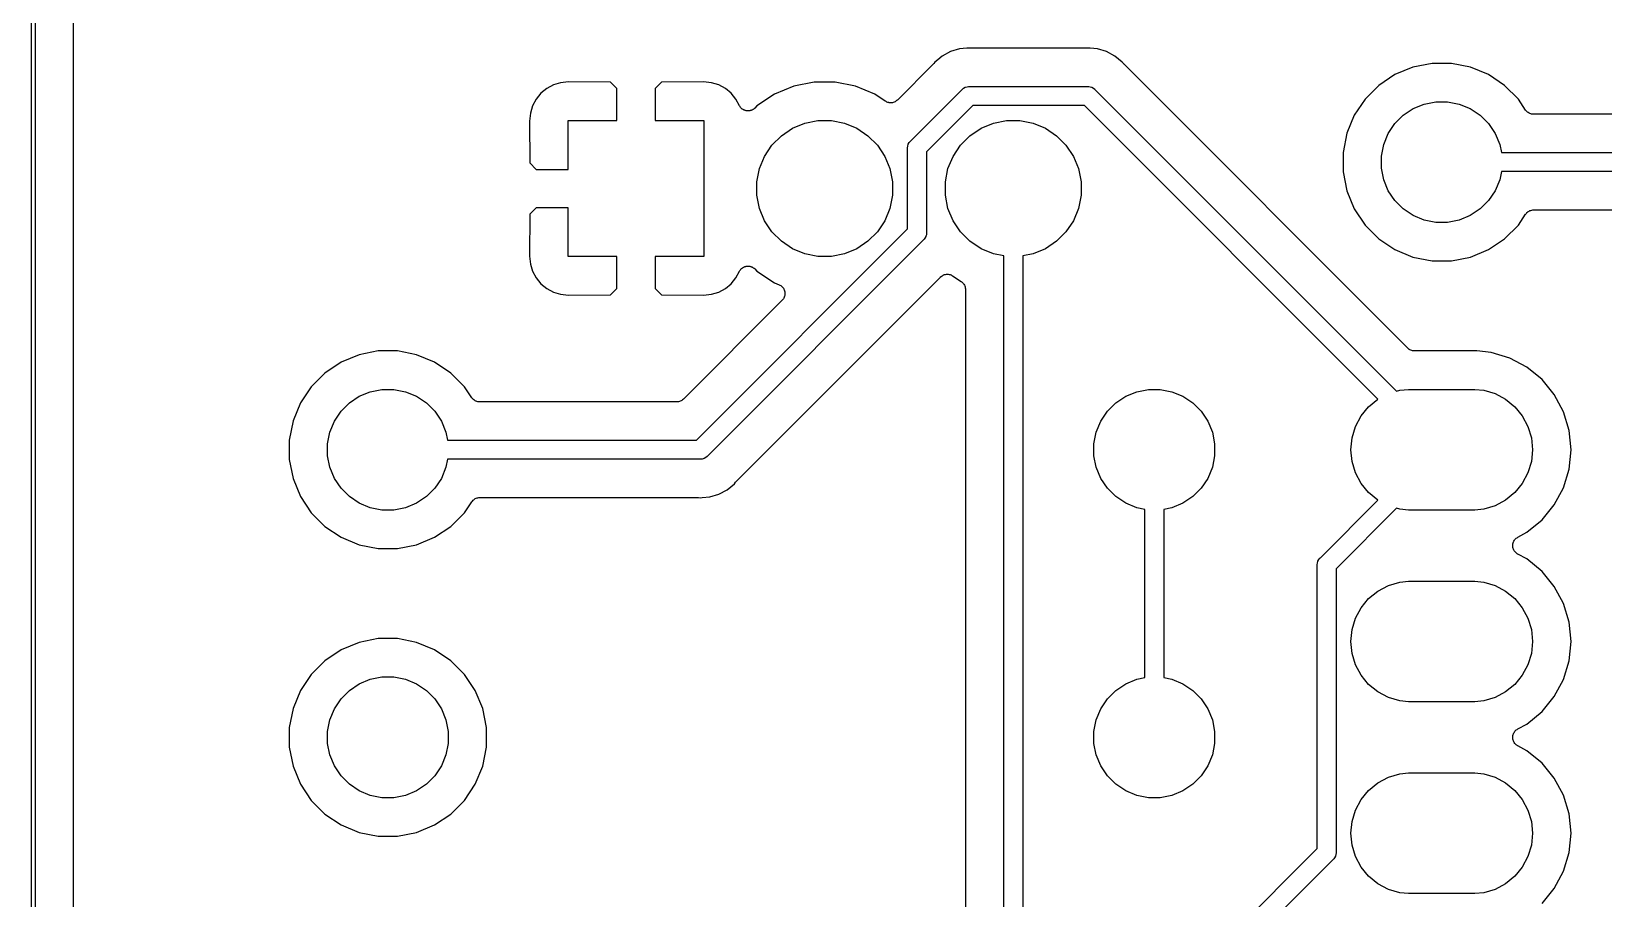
# Model space of a CAD drawing. Extents: x 19 to 115, y -142 to -17.
# Drawn here: x 19.41 to 40.25, y -126.59 to -115.11 of the extents above; entities that cross this region are included whole.
import ezdxf

# ---------------------------------------------------------------- set-up
doc = ezdxf.new("R2010")
doc.units = 0
doc.layers.add('BLACK', color=7, linetype='CONTINUOUS')

msp = doc.modelspace()

# ---------------------------------------------------------------- linework, layer by layer
at = {"layer": 'BLACK', "linetype": 'CONTINUOUS'}
for p, q in [((19.405, -142.239), (19.405, -16.6812)), ((19.455, -16.705), (19.455, -142.215)), ((19.963, -134.458), (19.963, -17.34)), ((31.4786, -115.436), (31.4194, -115.485)), ((31.5886, -115.377), (31.4786, -115.436)), ((31.7079, -115.341), (31.5886, -115.377)), ((31.807, -115.331), (31.7079, -115.341)), ((31.8071, -115.331), (31.807, -115.331)), ((31.832, -115.329), (31.8071, -115.331)), ((31.8569, -115.331), (31.832, -115.329)), ((31.8622, -115.331), (31.8569, -115.331)), ((31.8675, -115.332), (31.8622, -115.331)), ((31.8693, -115.332), (31.8675, -115.332)), ((33.3777, -115.332), (31.8693, -115.332)), ((33.383, -115.331), (33.3777, -115.332)), ((33.3884, -115.332), (33.383, -115.331)), ((33.3901, -115.331), (33.3884, -115.332)), ((33.415, -115.329), (33.3901, -115.331)), ((33.4399, -115.331), (33.415, -115.329)), ((33.5391, -115.341), (33.4399, -115.331)), ((33.4399, -115.331), (33.4399, -115.331)), ((33.6584, -115.377), (33.5391, -115.341)), ((33.7684, -115.436), (33.6584, -115.377)), ((33.8648, -115.515), (33.7684, -115.436)), ((31.358, -115.544), (30.884, -116.018)), ((31.3614, -115.54), (31.358, -115.544)), ((31.3652, -115.536), (31.3614, -115.54)), ((31.3664, -115.535), (31.3652, -115.536)), ((31.3822, -115.515), (31.3664, -115.535)), ((31.4194, -115.485), (31.3822, -115.515)), ((31.4194, -115.485), (31.4194, -115.485)), ((33.8806, -115.535), (33.8648, -115.515)), ((33.8844, -115.538), (33.8806, -115.535)), ((33.8878, -115.543), (33.8844, -115.538)), ((33.889, -115.544), (33.8878, -115.543)), ((37.65, -119.305), (33.889, -115.544)), ((37.7185, -115.582), (37.4804, -115.681)), ((37.9712, -115.532), (37.7185, -115.582)), ((38.2288, -115.532), (37.9712, -115.532)), ((38.4815, -115.582), (38.2288, -115.532)), ((38.7196, -115.681), (38.4815, -115.582)), ((26.2364, -115.866), (26.1591, -115.929)), ((26.3247, -115.818), (26.2364, -115.866)), ((26.4204, -115.789), (26.3247, -115.818)), ((26.5259, -115.779), (26.4204, -115.789)), ((27.0814, -115.782), (26.5259, -115.779)), ((27.166, -115.866), (27.0814, -115.782)), ((27.166, -116.29), (27.166, -115.866)), ((27.7586, -115.782), (27.674, -115.866)), ((27.674, -115.866), (27.674, -116.29)), ((28.3141, -115.779), (27.7586, -115.782)), ((28.4196, -115.789), (28.3141, -115.779)), ((28.5153, -115.818), (28.4196, -115.789)), ((28.6036, -115.866), (28.5153, -115.818)), ((28.6809, -115.929), (28.6036, -115.866)), ((29.5093, -115.836), (29.2531, -115.942)), ((29.7813, -115.782), (29.5093, -115.836)), ((30.0587, -115.782), (29.7813, -115.782)), ((30.3307, -115.836), (30.0587, -115.782)), ((30.5869, -115.942), (30.3307, -115.836)), ((31.7432, -115.876), (31.7482, -115.872)), ((31.7482, -115.872), (31.7622, -115.861)), ((31.7622, -115.861), (31.7839, -115.849)), ((31.7839, -115.849), (31.7883, -115.848)), ((31.7883, -115.848), (31.8075, -115.842)), ((31.8075, -115.842), (31.8259, -115.84)), ((31.8259, -115.84), (31.832, -115.839)), ((31.8259, -115.84), (31.8259, -115.84)), ((31.832, -115.839), (31.8381, -115.84)), ((31.8381, -115.84), (33.4089, -115.84)), ((33.4089, -115.84), (33.415, -115.839)), ((33.415, -115.839), (33.4211, -115.84)), ((33.4211, -115.84), (33.4211, -115.84)), ((33.4211, -115.84), (33.4395, -115.842)), ((33.4395, -115.842), (33.4631, -115.849)), ((33.4631, -115.849), (33.4848, -115.861)), ((33.4848, -115.861), (33.5038, -115.876)), ((37.2662, -115.824), (37.084, -116.006)), ((37.4804, -115.681), (37.2662, -115.824)), ((38.9338, -115.824), (38.7196, -115.681)), ((39.116, -116.006), (38.9338, -115.824)), ((26.0956, -116.006), (26.0484, -116.095)), ((26.1591, -115.929), (26.0956, -116.006)), ((28.7444, -116.006), (28.6809, -115.929)), ((28.7919, -116.095), (28.7444, -116.006)), ((29.2531, -115.942), (29.0225, -116.096)), ((30.7236, -116.034), (30.5869, -115.942)), ((30.7341, -116.039), (30.7236, -116.034)), ((30.7446, -116.045), (30.7341, -116.039)), ((30.7451, -116.045), (30.7446, -116.045)), ((30.7455, -116.045), (30.7451, -116.045)), ((30.7569, -116.049), (30.7455, -116.045)), ((30.7682, -116.052), (30.7569, -116.049)), ((30.7687, -116.052), (30.7682, -116.052)), ((30.7692, -116.053), (30.7687, -116.052)), ((30.7811, -116.054), (30.7692, -116.053)), ((30.7929, -116.055), (30.7811, -116.054)), ((30.7934, -116.055), (30.7929, -116.055)), ((30.7939, -116.055), (30.7934, -116.055)), ((30.8057, -116.054), (30.7939, -116.055)), ((30.8176, -116.053), (30.8057, -116.054)), ((30.818, -116.053), (30.8176, -116.053)), ((30.8185, -116.053), (30.818, -116.053)), ((30.8299, -116.049), (30.8185, -116.053)), ((30.8414, -116.046), (30.8299, -116.049)), ((30.8418, -116.046), (30.8414, -116.046)), ((30.8423, -116.046), (30.8418, -116.046)), ((30.8528, -116.04), (30.8423, -116.046)), ((30.8634, -116.035), (30.8528, -116.04)), ((30.8638, -116.034), (30.8634, -116.035)), ((30.8642, -116.034), (30.8638, -116.034)), ((30.8734, -116.026), (30.8642, -116.034)), ((30.8827, -116.019), (30.8734, -116.026)), ((30.8834, -116.018), (30.8827, -116.019)), ((30.8835, -116.018), (30.8834, -116.018)), ((30.884, -116.018), (30.8835, -116.018)), ((30.8835, -116.018), (30.8835, -116.018)), ((31.061, -116.559), (31.7393, -115.881)), ((31.7393, -115.881), (31.7432, -115.876)), ((33.5038, -115.876), (33.5077, -115.881)), ((33.5077, -115.881), (37.5011, -119.874)), ((37.084, -116.006), (36.9409, -116.22)), ((37.7211, -116.131), (37.8666, -116.071)), ((37.8666, -116.071), (38.0212, -116.04)), ((38.0212, -116.04), (38.1788, -116.04)), ((38.1788, -116.04), (38.3334, -116.071)), ((38.3334, -116.071), (38.4789, -116.131)), ((39.2124, -116.151), (39.116, -116.006)), ((26.0193, -116.19), (26.009, -116.296)), ((26.0484, -116.095), (26.0193, -116.19)), ((28.7951, -116.1), (28.7919, -116.095)), ((28.7979, -116.105), (28.7951, -116.1)), ((28.802, -116.11), (28.7979, -116.105)), ((28.8056, -116.116), (28.802, -116.11)), ((28.8098, -116.12), (28.8056, -116.116)), ((28.8135, -116.124), (28.8098, -116.12)), ((28.8185, -116.129), (28.8135, -116.124)), ((28.8231, -116.133), (28.8185, -116.129)), ((28.828, -116.137), (28.8231, -116.133)), ((28.8325, -116.14), (28.828, -116.137)), ((28.8383, -116.143), (28.8325, -116.14)), ((28.8437, -116.147), (28.8383, -116.143)), ((28.8491, -116.149), (28.8437, -116.147)), ((28.8543, -116.152), (28.8491, -116.149)), ((28.8605, -116.154), (28.8543, -116.152)), ((28.8666, -116.157), (28.8605, -116.154)), ((28.8723, -116.158), (28.8666, -116.157)), ((28.8779, -116.16), (28.8723, -116.158)), ((28.8844, -116.16), (28.8779, -116.16)), ((28.8909, -116.162), (28.8844, -116.16)), ((28.8967, -116.162), (28.8909, -116.162)), ((28.9025, -116.162), (28.8967, -116.162)), ((28.9091, -116.162), (28.9025, -116.162)), ((28.9157, -116.162), (28.9091, -116.162)), ((28.9214, -116.161), (28.9157, -116.162)), ((28.9272, -116.16), (28.9214, -116.161)), ((28.9336, -116.158), (28.9272, -116.16)), ((28.94, -116.157), (28.9336, -116.158)), ((28.9454, -116.155), (28.94, -116.157)), ((28.951, -116.153), (28.9454, -116.155)), ((28.9569, -116.15), (28.951, -116.153)), ((28.963, -116.148), (28.9569, -116.15)), ((28.9679, -116.145), (28.963, -116.148)), ((28.973, -116.142), (28.9679, -116.145)), ((28.9782, -116.138), (28.973, -116.142)), ((28.9837, -116.134), (28.9782, -116.138)), ((28.9878, -116.13), (28.9837, -116.134)), ((28.9924, -116.126), (28.9878, -116.13)), ((28.9937, -116.125), (28.9924, -116.126)), ((29.0225, -116.096), (28.9937, -116.125)), ((31.8838, -116.09), (31.27, -116.704)), ((33.3632, -116.09), (31.8838, -116.09)), ((37.2543, -119.981), (33.3632, -116.09)), ((36.9409, -116.22), (36.8423, -116.458)), ((37.4786, -116.33), (37.59, -116.219)), ((37.59, -116.219), (37.7211, -116.131)), ((38.4789, -116.131), (38.61, -116.219)), ((38.61, -116.219), (38.7214, -116.33)), ((39.2199, -116.16), (39.2124, -116.151)), ((39.2273, -116.169), (39.2199, -116.16)), ((39.2278, -116.169), (39.2273, -116.169)), ((39.2282, -116.17), (39.2278, -116.169)), ((39.2373, -116.177), (39.2282, -116.17)), ((39.2463, -116.185), (39.2373, -116.177)), ((39.2468, -116.185), (39.2463, -116.185)), ((39.2473, -116.185), (39.2468, -116.185)), ((39.2577, -116.191), (39.2473, -116.185)), ((39.268, -116.197), (39.2577, -116.191)), ((39.2686, -116.197), (39.268, -116.197)), ((39.2691, -116.197), (39.2686, -116.197)), ((39.2804, -116.201), (39.2691, -116.197)), ((39.2916, -116.204), (39.2804, -116.201)), ((39.2922, -116.204), (39.2916, -116.204)), ((39.2928, -116.204), (39.2922, -116.204)), ((39.3046, -116.206), (39.2928, -116.204)), ((39.3163, -116.207), (39.3046, -116.206)), ((39.3175, -116.207), (39.3163, -116.207)), ((39.318, -116.207), (39.3175, -116.207)), ((39.3175, -116.207), (39.3175, -116.207)), ((39.3175, -116.207), (39.3175, -116.207)), ((40.692, -116.207), (39.318, -116.207)), ((26.009, -116.296), (26.0117, -116.851)), ((26.52, -116.936), (26.52, -116.29)), ((26.52, -116.29), (27.166, -116.29)), ((27.674, -116.29), (28.32, -116.29)), ((28.32, -116.29), (28.32, -118.09)), ((29.2209, -116.616), (29.3463, -116.491)), ((29.3463, -116.491), (29.4937, -116.392)), ((29.4937, -116.392), (29.6575, -116.325)), ((29.6575, -116.325), (29.8314, -116.29)), ((29.8314, -116.29), (30.0086, -116.29)), ((30.0086, -116.29), (30.1825, -116.325)), ((30.1825, -116.325), (30.3463, -116.392)), ((30.3463, -116.392), (30.4937, -116.491)), ((30.4937, -116.491), (30.6191, -116.616)), ((31.7209, -116.616), (31.8463, -116.491)), ((31.8463, -116.491), (31.9937, -116.392)), ((31.9937, -116.392), (32.1575, -116.325)), ((32.1575, -116.325), (32.3314, -116.29)), ((32.3314, -116.29), (32.5086, -116.29)), ((32.5086, -116.29), (32.6825, -116.325)), ((32.6825, -116.325), (32.8463, -116.392)), ((32.8463, -116.392), (32.9937, -116.491)), ((32.9937, -116.491), (33.1191, -116.616)), ((36.8423, -116.458), (36.792, -116.711)), ((37.3307, -116.607), (37.391, -116.461)), ((37.391, -116.461), (37.4786, -116.33)), ((38.7214, -116.33), (38.809, -116.461)), ((38.809, -116.461), (38.8693, -116.607)), ((29.1224, -116.764), (29.2209, -116.616)), ((30.6191, -116.616), (30.7176, -116.764)), ((31.0194, -116.652), (31.0218, -116.627)), ((31.02, -116.658), (31.0194, -116.652)), ((31.02, -117.726), (31.02, -116.658)), ((31.0218, -116.627), (31.029, -116.604)), ((31.029, -116.604), (31.0406, -116.582)), ((31.0406, -116.582), (31.0523, -116.568)), ((31.0523, -116.568), (31.0562, -116.563)), ((31.0523, -116.568), (31.0523, -116.568)), ((31.0562, -116.563), (31.061, -116.559)), ((31.27, -116.704), (31.27, -117.772)), ((31.6224, -116.764), (31.7209, -116.616)), ((33.1191, -116.616), (33.2176, -116.764)), ((37.3, -116.761), (37.3307, -116.607)), ((38.8693, -116.607), (38.8908, -116.715)), ((26.0117, -116.851), (26.0964, -116.936)), ((29.0546, -116.927), (29.1224, -116.764)), ((30.7176, -116.764), (30.7854, -116.927)), ((31.5546, -116.927), (31.6224, -116.764)), ((33.2176, -116.764), (33.2854, -116.927)), ((36.792, -116.711), (36.792, -116.969)), ((37.3, -116.919), (37.3, -116.761)), ((38.8908, -116.715), (41.1192, -116.715)), ((26.0964, -116.936), (26.52, -116.936)), ((29.02, -117.101), (29.0546, -116.927)), ((29.02, -117.279), (29.02, -117.101)), ((30.7854, -116.927), (30.82, -117.101)), ((30.82, -117.101), (30.82, -117.279)), ((31.52, -117.101), (31.5546, -116.927)), ((31.52, -117.279), (31.52, -117.101)), ((33.2854, -116.927), (33.32, -117.101)), ((33.32, -117.101), (33.32, -117.279)), ((36.792, -116.969), (36.8423, -117.222)), ((37.3307, -117.073), (37.3, -116.919)), ((37.391, -117.219), (37.3307, -117.073)), ((38.8693, -117.073), (38.809, -117.219)), ((38.8908, -116.965), (38.8693, -117.073)), ((41.1192, -116.965), (38.8908, -116.965)), ((29.0546, -117.453), (29.02, -117.279)), ((30.82, -117.279), (30.7854, -117.453)), ((31.5546, -117.453), (31.52, -117.279)), ((33.32, -117.279), (33.2854, -117.453)), ((36.8423, -117.222), (36.9409, -117.46)), ((37.4786, -117.35), (37.391, -117.219)), ((38.809, -117.219), (38.7214, -117.35)), ((26.0117, -117.529), (26.009, -118.084)), ((26.0964, -117.444), (26.0117, -117.529)), ((26.52, -117.444), (26.0964, -117.444)), ((26.52, -118.09), (26.52, -117.444)), ((29.1224, -117.616), (29.0546, -117.453)), ((30.7854, -117.453), (30.7176, -117.616)), ((31.6224, -117.616), (31.5546, -117.453)), ((33.2854, -117.453), (33.2176, -117.616)), ((36.9409, -117.46), (37.084, -117.674)), ((37.59, -117.461), (37.4786, -117.35)), ((37.7211, -117.549), (37.59, -117.461)), ((38.61, -117.461), (38.4789, -117.549)), ((38.7214, -117.35), (38.61, -117.461)), ((39.116, -117.674), (39.2124, -117.529)), ((39.2124, -117.529), (39.2127, -117.529)), ((39.2127, -117.529), (39.2128, -117.529)), ((39.2128, -117.529), (39.2134, -117.528)), ((39.2128, -117.529), (39.2128, -117.529)), ((39.2134, -117.528), (39.2211, -117.519)), ((39.2211, -117.519), (39.2286, -117.51)), ((39.2286, -117.51), (39.229, -117.51)), ((39.229, -117.51), (39.2294, -117.509)), ((39.2294, -117.509), (39.2387, -117.502)), ((39.2387, -117.502), (39.2478, -117.494)), ((39.2478, -117.494), (39.2483, -117.494)), ((39.2483, -117.494), (39.2488, -117.494)), ((39.2488, -117.494), (39.2593, -117.488)), ((39.2593, -117.488), (39.2696, -117.483)), ((39.2696, -117.483), (39.2702, -117.482)), ((39.2702, -117.482), (39.2708, -117.482)), ((39.2708, -117.482), (39.2821, -117.479)), ((39.2821, -117.479), (39.2934, -117.475)), ((39.2934, -117.475), (39.294, -117.475)), ((39.294, -117.475), (39.2946, -117.475)), ((39.2946, -117.475), (39.3064, -117.474)), ((39.3064, -117.474), (39.318, -117.473)), ((39.318, -117.473), (40.692, -117.473)), ((28.2212, -120.525), (31.02, -117.726)), ((29.2209, -117.764), (29.1224, -117.616)), ((30.7176, -117.616), (30.6191, -117.764)), ((31.7209, -117.764), (31.6224, -117.616)), ((33.2176, -117.616), (33.1191, -117.764)), ((37.084, -117.674), (37.2662, -117.856)), ((37.8666, -117.609), (37.7211, -117.549)), ((38.0212, -117.64), (37.8666, -117.609)), ((38.1788, -117.64), (38.0212, -117.64)), ((38.3334, -117.609), (38.1788, -117.64)), ((38.4789, -117.549), (38.3334, -117.609)), ((38.9338, -117.856), (39.116, -117.674)), ((31.2291, -117.871), (28.3657, -120.734)), ((29.3463, -117.889), (29.2209, -117.764)), ((29.4937, -117.988), (29.3463, -117.889)), ((30.4937, -117.889), (30.3463, -117.988)), ((30.6191, -117.764), (30.4937, -117.889)), ((31.2338, -117.867), (31.2291, -117.871)), ((31.2391, -117.86), (31.2338, -117.867)), ((31.2494, -117.848), (31.2391, -117.86)), ((31.261, -117.826), (31.2494, -117.848)), ((31.2626, -117.821), (31.261, -117.826)), ((31.2682, -117.803), (31.2626, -117.821)), ((31.27, -117.784), (31.2682, -117.803)), ((31.27, -117.772), (31.2706, -117.778)), ((31.2706, -117.778), (31.27, -117.784)), ((31.27, -117.784), (31.27, -117.784)), ((31.8463, -117.889), (31.7209, -117.764)), ((31.9937, -117.988), (31.8463, -117.889)), ((32.9937, -117.889), (32.8463, -117.988)), ((33.1191, -117.764), (32.9937, -117.889)), ((37.2662, -117.856), (37.4804, -117.999)), ((38.7196, -117.999), (38.9338, -117.856)), ((26.009, -118.084), (26.0193, -118.19)), ((27.166, -118.09), (26.52, -118.09)), ((27.166, -118.514), (27.166, -118.09)), ((28.32, -118.09), (27.674, -118.09)), ((27.674, -118.09), (27.674, -118.514)), ((29.6575, -118.055), (29.4937, -117.988)), ((29.8314, -118.09), (29.6575, -118.055)), ((30.0086, -118.09), (29.8314, -118.09)), ((30.1825, -118.055), (30.0086, -118.09)), ((30.3463, -117.988), (30.1825, -118.055)), ((32.1575, -118.055), (31.9937, -117.988)), ((32.295, -118.083), (32.1575, -118.055)), ((32.295, -131.869), (32.295, -118.083)), ((32.6825, -118.055), (32.545, -118.083)), ((32.545, -118.083), (32.545, -131.823)), ((32.8463, -117.988), (32.6825, -118.055)), ((37.4804, -117.999), (37.7185, -118.098)), ((37.7185, -118.098), (37.9712, -118.148)), ((37.9712, -118.148), (38.2288, -118.148)), ((38.2288, -118.148), (38.4815, -118.098)), ((38.4815, -118.098), (38.7196, -117.999)), ((26.0193, -118.19), (26.0484, -118.285)), ((26.0484, -118.285), (26.0956, -118.374)), ((28.7444, -118.374), (28.7919, -118.285)), ((28.747, -121.071), (31.456, -118.362)), ((28.7919, -118.285), (28.7927, -118.283)), ((28.7927, -118.283), (28.796, -118.278)), ((28.796, -118.278), (28.7988, -118.273)), ((28.7988, -118.273), (28.803, -118.268)), ((28.803, -118.268), (28.8068, -118.263)), ((28.8068, -118.263), (28.811, -118.259)), ((28.811, -118.259), (28.8147, -118.254)), ((28.8147, -118.254), (28.8198, -118.25)), ((28.8198, -118.25), (28.8245, -118.246)), ((28.8245, -118.246), (28.8294, -118.242)), ((28.8294, -118.242), (28.834, -118.239)), ((28.834, -118.239), (28.8398, -118.236)), ((28.8398, -118.236), (28.8453, -118.232)), ((28.8453, -118.232), (28.8507, -118.23)), ((28.8507, -118.23), (28.8559, -118.227)), ((28.8559, -118.227), (28.8622, -118.225)), ((28.8622, -118.225), (28.8683, -118.223)), ((28.8683, -118.223), (28.874, -118.222)), ((28.874, -118.222), (28.8796, -118.22)), ((28.8796, -118.22), (28.8862, -118.219)), ((28.8862, -118.219), (28.8926, -118.218)), ((28.8926, -118.218), (28.8985, -118.218)), ((28.8985, -118.218), (28.9043, -118.218)), ((28.9043, -118.218), (28.9109, -118.218)), ((28.9109, -118.218), (28.9174, -118.218)), ((28.9174, -118.218), (28.9232, -118.22)), ((28.9232, -118.22), (28.929, -118.22)), ((28.929, -118.22), (28.9353, -118.222)), ((28.9353, -118.222), (28.9417, -118.223)), ((28.9417, -118.223), (28.9471, -118.226)), ((28.9471, -118.226), (28.9527, -118.227)), ((28.9527, -118.227), (28.9585, -118.231)), ((28.9585, -118.231), (28.9645, -118.233)), ((28.9645, -118.233), (28.9694, -118.236)), ((28.9694, -118.236), (28.9745, -118.239)), ((28.9745, -118.239), (28.9796, -118.243)), ((28.9796, -118.243), (28.985, -118.247)), ((28.985, -118.247), (28.9892, -118.251)), ((28.9892, -118.251), (28.9937, -118.255)), ((28.9937, -118.255), (29.0225, -118.284)), ((29.0225, -118.284), (29.2531, -118.438)), ((31.456, -118.362), (31.4565, -118.362)), ((31.4565, -118.362), (31.4565, -118.362)), ((31.4565, -118.362), (31.4566, -118.362)), ((31.4566, -118.362), (31.4573, -118.361)), ((31.4573, -118.361), (31.4666, -118.354)), ((31.4666, -118.354), (31.4758, -118.346)), ((31.4758, -118.346), (31.4762, -118.346)), ((31.4762, -118.346), (31.4766, -118.345)), ((31.4766, -118.345), (31.4872, -118.34)), ((31.4872, -118.34), (31.4977, -118.334)), ((31.4977, -118.334), (31.4982, -118.334)), ((31.4982, -118.334), (31.4986, -118.334)), ((31.4986, -118.334), (31.5101, -118.331)), ((31.5101, -118.331), (31.5215, -118.327)), ((31.5215, -118.327), (31.522, -118.327)), ((31.522, -118.327), (31.5224, -118.327)), ((31.5224, -118.327), (31.5342, -118.326)), ((31.5342, -118.326), (31.5461, -118.325)), ((31.5461, -118.325), (31.5466, -118.325)), ((31.5466, -118.325), (31.5471, -118.325)), ((31.5471, -118.325), (31.5589, -118.326)), ((31.5589, -118.326), (31.5708, -118.327)), ((31.5708, -118.327), (31.5713, -118.328)), ((31.5713, -118.328), (31.5718, -118.328)), ((31.5718, -118.328), (31.5831, -118.331)), ((31.5831, -118.331), (31.5945, -118.335)), ((31.5945, -118.335), (31.5949, -118.335)), ((31.5949, -118.335), (31.5954, -118.335)), ((31.5954, -118.335), (31.6058, -118.341)), ((31.6058, -118.341), (31.6164, -118.346)), ((31.6164, -118.346), (31.7306, -118.423)), ((26.0956, -118.374), (26.1591, -118.451)), ((26.1591, -118.451), (26.2364, -118.514)), ((26.2364, -118.514), (26.3247, -118.562)), ((26.3247, -118.562), (26.4204, -118.591)), ((27.0814, -118.598), (27.166, -118.514)), ((27.674, -118.514), (27.7586, -118.598)), ((28.4196, -118.591), (28.5153, -118.562)), ((28.5153, -118.562), (28.6036, -118.514)), ((28.6036, -118.514), (28.6809, -118.451)), ((28.6809, -118.451), (28.7444, -118.374)), ((29.2531, -118.438), (29.3157, -118.464)), ((29.3157, -118.464), (29.3167, -118.464)), ((29.3167, -118.464), (29.3168, -118.464)), ((29.3168, -118.464), (29.3168, -118.464)), ((29.3168, -118.464), (29.3174, -118.464)), ((29.3174, -118.464), (29.328, -118.47)), ((29.328, -118.47), (29.3385, -118.476)), ((29.3385, -118.476), (29.3388, -118.476)), ((29.3388, -118.476), (29.3391, -118.476)), ((29.3391, -118.476), (29.3482, -118.484)), ((29.3482, -118.484), (29.3576, -118.492)), ((29.3576, -118.492), (29.3578, -118.492)), ((29.3578, -118.492), (29.358, -118.492)), ((29.358, -118.492), (29.3654, -118.502)), ((29.3654, -118.502), (29.3732, -118.511)), ((29.3732, -118.511), (29.3733, -118.511)), ((29.3733, -118.511), (29.3735, -118.512)), ((29.3735, -118.512), (29.3791, -118.522)), ((29.3791, -118.522), (29.3847, -118.533)), ((29.3847, -118.533), (29.3848, -118.533)), ((29.3848, -118.533), (29.385, -118.534)), ((29.385, -118.534), (29.3884, -118.545)), ((29.3884, -118.545), (29.3918, -118.557)), ((29.3918, -118.557), (29.3918, -118.557)), ((29.3918, -118.557), (29.3919, -118.557)), ((29.3919, -118.557), (29.393, -118.57)), ((29.393, -118.57), (29.3941, -118.581)), ((29.3941, -118.581), (29.3941, -118.582)), ((31.7306, -118.423), (31.731, -118.423)), ((31.731, -118.423), (31.731, -118.423)), ((31.731, -118.423), (31.731, -118.423)), ((31.731, -118.423), (31.732, -118.424)), ((31.732, -118.424), (31.7411, -118.431)), ((31.7411, -118.431), (31.7501, -118.439)), ((31.7501, -118.439), (31.7505, -118.439)), ((31.7505, -118.439), (31.751, -118.44)), ((31.751, -118.44), (31.7583, -118.449)), ((31.7583, -118.449), (31.7658, -118.458)), ((31.7658, -118.458), (31.7661, -118.459)), ((31.7661, -118.459), (31.7665, -118.459)), ((31.7665, -118.459), (31.7719, -118.47)), ((31.7719, -118.47), (31.7774, -118.48)), ((31.7774, -118.48), (31.7776, -118.481)), ((31.7776, -118.481), (31.7779, -118.481)), ((31.7779, -118.481), (31.7812, -118.492)), ((31.7812, -118.492), (31.7846, -118.504)), ((31.7846, -118.504), (31.7846, -118.504)), ((31.7846, -118.504), (31.7848, -118.505)), ((31.7848, -118.505), (31.7859, -118.517)), ((31.7859, -118.517), (31.787, -118.528)), ((31.787, -118.528), (31.787, -131.838)), ((26.4204, -118.591), (26.5259, -118.601)), ((26.5259, -118.601), (27.0814, -118.598)), ((27.7586, -118.598), (28.3141, -118.601)), ((29.357, -118.671), (28.048, -119.98)), ((28.3141, -118.601), (28.4196, -118.591)), ((29.3647, -118.661), (29.357, -118.671)), ((29.3723, -118.652), (29.3647, -118.661)), ((29.3725, -118.652), (29.3723, -118.652)), ((29.3727, -118.652), (29.3725, -118.652)), ((29.3784, -118.641), (29.3727, -118.652)), ((29.3841, -118.63), (29.3784, -118.641)), ((29.3842, -118.63), (29.3841, -118.63)), ((29.3844, -118.63), (29.3842, -118.63)), ((29.388, -118.618), (29.3844, -118.63)), ((29.3915, -118.607), (29.388, -118.618)), ((29.3916, -118.606), (29.3915, -118.606)), ((29.3915, -118.606), (29.3915, -118.607)), ((29.3929, -118.594), (29.3916, -118.606)), ((29.3941, -118.582), (29.3929, -118.594)), ((29.3941, -118.582), (29.3941, -118.582)), ((23.7485, -119.392), (23.5104, -119.491)), ((24.0012, -119.342), (23.7485, -119.392)), ((24.2588, -119.342), (24.0012, -119.342)), ((24.5115, -119.392), (24.2588, -119.342)), ((24.7496, -119.491), (24.5115, -119.392)), ((37.6591, -119.312), (37.65, -119.305)), ((37.6681, -119.32), (37.6591, -119.312)), ((37.6686, -119.32), (37.6681, -119.32)), ((37.6692, -119.321), (37.6686, -119.32)), ((37.6795, -119.326), (37.6692, -119.321)), ((37.6898, -119.332), (37.6795, -119.326)), ((37.6904, -119.332), (37.6898, -119.332)), ((37.691, -119.332), (37.6904, -119.332)), ((37.7022, -119.336), (37.691, -119.332)), ((37.7134, -119.339), (37.7022, -119.336)), ((37.7141, -119.339), (37.7134, -119.339)), ((37.7147, -119.339), (37.7141, -119.339)), ((37.7264, -119.341), (37.7147, -119.339)), ((37.738, -119.342), (37.7264, -119.341)), ((37.7393, -119.342), (37.738, -119.342)), ((37.7394, -119.342), (37.7393, -119.342)), ((37.7398, -119.342), (37.7394, -119.342)), ((37.7394, -119.342), (37.7394, -119.342)), ((38.5643, -119.342), (37.7398, -119.342)), ((38.7564, -119.361), (38.5643, -119.342)), ((39.003, -119.436), (38.7564, -119.361)), ((23.5104, -119.491), (23.2962, -119.634)), ((24.9638, -119.634), (24.7496, -119.491)), ((39.2302, -119.557), (39.003, -119.436)), ((39.4294, -119.721), (39.2302, -119.557)), ((23.114, -119.816), (22.9709, -120.03)), ((23.2962, -119.634), (23.114, -119.816)), ((25.146, -119.816), (24.9638, -119.634)), ((25.2424, -119.961), (25.146, -119.816)), ((39.5928, -119.92), (39.4294, -119.721)), ((22.9709, -120.03), (22.8723, -120.268)), ((23.5086, -120.14), (23.62, -120.029)), ((23.62, -120.029), (23.7511, -119.941)), ((23.7511, -119.941), (23.8966, -119.881)), ((23.8966, -119.881), (24.0512, -119.85)), ((24.0512, -119.85), (24.2088, -119.85)), ((24.2088, -119.85), (24.3634, -119.881)), ((24.3634, -119.881), (24.5089, -119.941)), ((24.5089, -119.941), (24.64, -120.029)), ((24.64, -120.029), (24.7514, -120.14)), ((25.2499, -119.97), (25.2424, -119.961)), ((25.2573, -119.979), (25.2499, -119.97)), ((25.2578, -119.979), (25.2573, -119.979)), ((25.2582, -119.98), (25.2578, -119.979)), ((25.2673, -119.987), (25.2582, -119.98)), ((25.2763, -119.995), (25.2673, -119.987)), ((25.2768, -119.995), (25.2763, -119.995)), ((25.2773, -119.995), (25.2768, -119.995)), ((25.2877, -120.001), (25.2773, -119.995)), ((25.298, -120.007), (25.2877, -120.001)), ((25.2986, -120.007), (25.298, -120.007)), ((25.2991, -120.007), (25.2986, -120.007)), ((25.3104, -120.011), (25.2991, -120.007)), ((25.3216, -120.014), (25.3104, -120.011)), ((25.3222, -120.014), (25.3216, -120.014)), ((25.3228, -120.014), (25.3222, -120.014)), ((25.3346, -120.016), (25.3228, -120.014)), ((25.3463, -120.017), (25.3346, -120.016)), ((25.3475, -120.017), (25.3463, -120.017)), ((25.348, -120.017), (25.3475, -120.017)), ((25.3475, -120.017), (25.3475, -120.017)), ((25.3475, -120.017), (25.3475, -120.017)), ((27.9582, -120.017), (25.348, -120.017)), ((27.9699, -120.016), (27.9582, -120.017)), ((27.9816, -120.015), (27.9699, -120.016)), ((27.9822, -120.015), (27.9816, -120.015)), ((27.9829, -120.015), (27.9822, -120.015)), ((27.9941, -120.011), (27.9829, -120.015)), ((28.0054, -120.008), (27.9941, -120.011)), ((28.006, -120.008), (28.0054, -120.008)), ((28.0066, -120.007), (28.006, -120.008)), ((28.017, -120.002), (28.0066, -120.007)), ((28.0274, -119.997), (28.017, -120.002)), ((28.0279, -119.996), (28.0274, -119.997)), ((28.0285, -119.996), (28.0279, -119.996)), ((28.0376, -119.988), (28.0285, -119.996)), ((28.0467, -119.981), (28.0376, -119.988)), ((28.0477, -119.98), (28.0467, -119.981)), ((28.048, -119.98), (28.0477, -119.98)), ((28.0477, -119.98), (28.0477, -119.98)), ((28.0477, -119.98), (28.0477, -119.98)), ((33.6686, -120.14), (33.78, -120.029)), ((33.78, -120.029), (33.9111, -119.941)), ((33.9111, -119.941), (34.0566, -119.881)), ((34.0566, -119.881), (34.2112, -119.85)), ((34.2112, -119.85), (34.3688, -119.85)), ((34.3688, -119.85), (34.5234, -119.881)), ((34.5234, -119.881), (34.6689, -119.941)), ((34.6689, -119.941), (34.8, -120.029)), ((34.8, -120.029), (34.9114, -120.14)), ((37.1316, -120.082), (37.2534, -119.982)), ((37.2534, -119.982), (37.2543, -119.981)), ((37.5011, -119.874), (37.5432, -119.862)), ((37.5432, -119.862), (37.6607, -119.85)), ((37.6607, -119.85), (38.5393, -119.85)), ((38.5393, -119.85), (38.6568, -119.862)), ((38.6568, -119.862), (38.8076, -119.907)), ((38.8076, -119.907), (38.9466, -119.982)), ((38.9466, -119.982), (39.0684, -120.082)), ((39.7143, -120.147), (39.5928, -119.92)), ((23.421, -120.271), (23.5086, -120.14)), ((24.7514, -120.14), (24.839, -120.271)), ((33.581, -120.271), (33.6686, -120.14)), ((34.9114, -120.14), (34.999, -120.271)), ((36.9573, -120.342), (37.0316, -120.203)), ((37.0316, -120.203), (37.1316, -120.082)), ((39.0684, -120.082), (39.1684, -120.203)), ((39.1684, -120.203), (39.2427, -120.342)), ((39.7891, -120.394), (39.7143, -120.147)), ((22.8723, -120.268), (22.822, -120.521)), ((23.33, -120.571), (23.3607, -120.417)), ((23.3607, -120.417), (23.421, -120.271)), ((24.839, -120.271), (24.8993, -120.417)), ((24.8993, -120.417), (24.9208, -120.525)), ((33.49, -120.571), (33.5207, -120.417)), ((33.5207, -120.417), (33.581, -120.271)), ((34.999, -120.271), (35.0593, -120.417)), ((35.0593, -120.417), (35.09, -120.571)), ((36.9116, -120.493), (36.9573, -120.342)), ((39.2427, -120.342), (39.2884, -120.493)), ((39.8143, -120.65), (39.7891, -120.394)), ((22.822, -120.521), (22.822, -120.779)), ((23.33, -120.729), (23.33, -120.571)), ((24.9208, -120.525), (28.2212, -120.525)), ((33.49, -120.729), (33.49, -120.571)), ((35.09, -120.571), (35.09, -120.729)), ((36.8961, -120.65), (36.9116, -120.493)), ((36.9116, -120.807), (36.8961, -120.65)), ((39.2884, -120.493), (39.3039, -120.65)), ((39.3039, -120.65), (39.2884, -120.807)), ((39.7891, -120.906), (39.8143, -120.65)), ((22.822, -120.779), (22.8723, -121.032)), ((23.3607, -120.883), (23.33, -120.729)), ((24.9208, -120.775), (24.8993, -120.883)), ((28.2669, -120.775), (24.9208, -120.775)), ((28.273, -120.776), (28.2669, -120.775)), ((28.2791, -120.775), (28.273, -120.776)), ((28.2975, -120.773), (28.2791, -120.775)), ((28.2791, -120.775), (28.2791, -120.775)), ((28.3211, -120.766), (28.2975, -120.773)), ((28.3428, -120.754), (28.3211, -120.766)), ((28.3618, -120.739), (28.3428, -120.754)), ((28.3657, -120.734), (28.3618, -120.739)), ((33.5207, -120.883), (33.49, -120.729)), ((35.09, -120.729), (35.0593, -120.883)), ((36.9573, -120.958), (36.9116, -120.807)), ((39.2884, -120.807), (39.2427, -120.958)), ((22.8723, -121.032), (22.9709, -121.27)), ((23.421, -121.029), (23.3607, -120.883)), ((23.5086, -121.16), (23.421, -121.029)), ((24.839, -121.029), (24.7514, -121.16)), ((24.8993, -120.883), (24.839, -121.029)), ((28.7228, -121.1), (28.7386, -121.08)), ((28.7386, -121.08), (28.7398, -121.079)), ((28.7398, -121.079), (28.7436, -121.075)), ((28.7436, -121.075), (28.747, -121.071)), ((33.581, -121.029), (33.5207, -120.883)), ((33.6686, -121.16), (33.581, -121.029)), ((34.999, -121.029), (34.9114, -121.16)), ((35.0593, -120.883), (34.999, -121.029)), ((37.0316, -121.097), (36.9573, -120.958)), ((39.2427, -120.958), (39.1684, -121.097)), ((39.7143, -121.153), (39.7891, -120.906)), ((22.9709, -121.27), (23.114, -121.484)), ((23.62, -121.271), (23.5086, -121.16)), ((23.7511, -121.359), (23.62, -121.271)), ((24.64, -121.271), (24.5089, -121.359)), ((24.7514, -121.16), (24.64, -121.271)), ((25.3008, -121.292), (25.3121, -121.289)), ((25.3121, -121.289), (25.3234, -121.285)), ((25.3234, -121.285), (25.324, -121.285)), ((25.324, -121.285), (25.3246, -121.285)), ((25.3246, -121.285), (25.3364, -121.284)), ((25.3364, -121.284), (25.348, -121.283)), ((25.348, -121.283), (28.2357, -121.283)), ((28.2357, -121.283), (28.2375, -121.283)), ((28.2375, -121.283), (28.2428, -121.284)), ((28.2428, -121.284), (28.2481, -121.284)), ((28.2481, -121.284), (28.273, -121.286)), ((28.273, -121.286), (28.2979, -121.284)), ((28.2979, -121.284), (28.298, -121.284)), ((28.298, -121.284), (28.3971, -121.274)), ((28.3971, -121.274), (28.5164, -121.238)), ((28.5164, -121.238), (28.6264, -121.179)), ((28.6264, -121.179), (28.7228, -121.1)), ((33.78, -121.271), (33.6686, -121.16)), ((33.9111, -121.359), (33.78, -121.271)), ((34.8, -121.271), (34.6689, -121.359)), ((34.9114, -121.16), (34.8, -121.271)), ((37.1316, -121.218), (37.0316, -121.097)), ((37.2534, -121.318), (37.1316, -121.218)), ((39.0684, -121.218), (38.9466, -121.318)), ((39.1684, -121.097), (39.0684, -121.218)), ((39.5928, -121.38), (39.7143, -121.153)), ((23.114, -121.484), (23.2962, -121.666)), ((23.8966, -121.419), (23.7511, -121.359)), ((24.0512, -121.45), (23.8966, -121.419)), ((24.2088, -121.45), (24.0512, -121.45)), ((24.3634, -121.419), (24.2088, -121.45)), ((24.5089, -121.359), (24.3634, -121.419)), ((24.9638, -121.666), (25.146, -121.484)), ((25.146, -121.484), (25.2424, -121.339)), ((25.2424, -121.339), (25.2427, -121.339)), ((25.2427, -121.339), (25.2428, -121.339)), ((25.2428, -121.339), (25.2434, -121.338)), ((25.2428, -121.339), (25.2428, -121.339)), ((25.2434, -121.338), (25.2511, -121.329)), ((25.2511, -121.329), (25.2586, -121.32)), ((25.2586, -121.32), (25.259, -121.32)), ((25.259, -121.32), (25.2594, -121.319)), ((25.2594, -121.319), (25.2687, -121.312)), ((25.2687, -121.312), (25.2778, -121.304)), ((25.2778, -121.304), (25.2783, -121.304)), ((25.2783, -121.304), (25.2788, -121.304)), ((25.2788, -121.304), (25.2893, -121.298)), ((25.2893, -121.298), (25.2996, -121.293)), ((25.2996, -121.293), (25.3002, -121.292)), ((25.3002, -121.292), (25.3008, -121.292)), ((34.0566, -121.419), (33.9111, -121.359)), ((34.165, -121.441), (34.0566, -121.419)), ((34.165, -123.669), (34.165, -121.441)), ((34.5234, -121.419), (34.415, -121.441)), ((34.415, -121.441), (34.415, -123.669)), ((34.6689, -121.359), (34.5234, -121.419)), ((36.4909, -122.082), (37.2543, -121.319)), ((37.5011, -121.426), (36.7, -122.227)), ((37.2543, -121.319), (37.2534, -121.318)), ((37.5432, -121.438), (37.5011, -121.426)), ((37.6607, -121.45), (37.5432, -121.438)), ((38.5393, -121.45), (37.6607, -121.45)), ((38.6568, -121.438), (38.5393, -121.45)), ((38.8076, -121.393), (38.6568, -121.438)), ((38.9466, -121.318), (38.8076, -121.393)), ((39.4294, -121.579), (39.5928, -121.38)), ((23.2962, -121.666), (23.5104, -121.809)), ((24.7496, -121.809), (24.9638, -121.666)), ((39.2302, -121.743), (39.4294, -121.579)), ((23.5104, -121.809), (23.7485, -121.908)), ((23.7485, -121.908), (24.0012, -121.958)), ((24.2588, -121.958), (24.5115, -121.908)), ((24.5115, -121.908), (24.7496, -121.809)), ((39.0418, -121.919), (39.0418, -121.907)), ((39.0418, -121.907), (39.0419, -121.907)), ((39.0419, -121.906), (39.0443, -121.895)), ((39.0419, -121.907), (39.0419, -121.906)), ((39.0443, -121.895), (39.0467, -121.883)), ((39.0467, -121.883), (39.0468, -121.882)), ((39.0468, -121.882), (39.0469, -121.882)), ((39.0469, -121.882), (39.0516, -121.871)), ((39.0516, -121.871), (39.0563, -121.86)), ((39.0563, -121.86), (39.0565, -121.86)), ((39.0565, -121.86), (39.0566, -121.859)), ((39.0566, -121.859), (39.0634, -121.849)), ((39.0634, -121.849), (39.0701, -121.839)), ((39.0701, -121.839), (39.0703, -121.839)), ((39.0703, -121.839), (39.0705, -121.839)), ((39.0705, -121.839), (39.0792, -121.83)), ((39.0792, -121.83), (39.0877, -121.822)), ((39.0877, -121.822), (39.0879, -121.822)), ((39.0879, -121.822), (39.0881, -121.821)), ((39.0881, -121.821), (39.0983, -121.815)), ((39.0983, -121.815), (39.1083, -121.808)), ((39.1083, -121.808), (39.2302, -121.743)), ((24.0012, -121.958), (24.2588, -121.958)), ((36.4589, -122.127), (36.4706, -122.105)), ((36.4706, -122.105), (36.4862, -122.086)), ((36.4862, -122.086), (36.4909, -122.082)), ((39.0416, -121.931), (39.0418, -121.919)), ((39.0417, -121.932), (39.0416, -121.931)), ((39.044, -121.944), (39.0417, -121.932)), ((39.0417, -121.932), (39.0417, -121.932)), ((39.0462, -121.956), (39.044, -121.944)), ((39.0463, -121.956), (39.0462, -121.956)), ((39.0464, -121.956), (39.0463, -121.956)), ((39.051, -121.967), (39.0464, -121.956)), ((39.0555, -121.979), (39.051, -121.967)), ((39.0556, -121.979), (39.0555, -121.979)), ((39.0557, -121.979), (39.0556, -121.979)), ((39.0624, -121.989), (39.0557, -121.979)), ((39.069, -121.999), (39.0624, -121.989)), ((39.0692, -122), (39.069, -121.999)), ((39.0693, -122), (39.0692, -122)), ((39.0778, -122.008), (39.0693, -122)), ((39.0863, -122.017), (39.0778, -122.008)), ((39.0865, -122.017), (39.0863, -122.017)), ((39.0867, -122.017), (39.0865, -122.017)), ((39.0967, -122.024), (39.0867, -122.017)), ((39.1067, -122.031), (39.0967, -122.024)), ((39.1072, -122.031), (39.1067, -122.031)), ((39.1083, -122.032), (39.1072, -122.031)), ((39.1072, -122.031), (39.1072, -122.031)), ((39.1072, -122.031), (39.1072, -122.031)), ((39.2302, -122.097), (39.1083, -122.032)), ((39.4294, -122.261), (39.2302, -122.097)), ((36.4494, -122.175), (36.45, -122.169)), ((36.45, -122.181), (36.4494, -122.175)), ((36.45, -122.169), (36.4518, -122.151)), ((36.45, -122.169), (36.45, -122.169)), ((36.45, -125.933), (36.45, -122.181)), ((36.4518, -122.151), (36.4589, -122.127)), ((36.7, -122.227), (36.7, -125.979)), ((39.5928, -122.46), (39.4294, -122.261)), ((37.1316, -122.622), (37.2534, -122.522)), ((37.2534, -122.522), (37.3924, -122.447)), ((37.3924, -122.447), (37.5432, -122.402)), ((37.5432, -122.402), (37.6607, -122.39)), ((37.6607, -122.39), (38.5393, -122.39)), ((38.5393, -122.39), (38.6568, -122.402)), ((38.6568, -122.402), (38.8076, -122.447)), ((38.8076, -122.447), (38.9466, -122.522)), ((38.9466, -122.522), (39.0684, -122.622)), ((39.7143, -122.687), (39.5928, -122.46)), ((36.9573, -122.882), (37.0316, -122.743)), ((37.0316, -122.743), (37.1316, -122.622)), ((39.0684, -122.622), (39.1684, -122.743)), ((39.1684, -122.743), (39.2427, -122.882)), ((39.7891, -122.934), (39.7143, -122.687)), ((36.9116, -123.033), (36.9573, -122.882)), ((39.2427, -122.882), (39.2884, -123.033)), ((39.8143, -123.19), (39.7891, -122.934)), ((24.0012, -123.152), (23.7485, -123.202)), ((24.2588, -123.152), (24.0012, -123.152)), ((24.5115, -123.202), (24.2588, -123.152)), ((36.8961, -123.19), (36.9116, -123.033)), ((39.2884, -123.033), (39.3039, -123.19)), ((23.5104, -123.301), (23.2962, -123.444)), ((23.7485, -123.202), (23.5104, -123.301)), ((24.7496, -123.301), (24.5115, -123.202)), ((24.9638, -123.444), (24.7496, -123.301)), ((36.9116, -123.347), (36.8961, -123.19)), ((36.9573, -123.498), (36.9116, -123.347)), ((39.2884, -123.347), (39.2427, -123.498)), ((39.3039, -123.19), (39.2884, -123.347)), ((39.7891, -123.446), (39.8143, -123.19)), ((23.2962, -123.444), (23.114, -123.626)), ((25.146, -123.626), (24.9638, -123.444)), ((37.0316, -123.637), (36.9573, -123.498)), ((39.2427, -123.498), (39.1684, -123.637)), ((39.7143, -123.693), (39.7891, -123.446)), ((23.114, -123.626), (22.9709, -123.84)), ((23.62, -123.839), (23.7511, -123.751)), ((23.7511, -123.751), (23.8966, -123.691)), ((23.8966, -123.691), (24.0512, -123.66)), ((24.0512, -123.66), (24.2088, -123.66)), ((24.2088, -123.66), (24.3634, -123.691)), ((24.3634, -123.691), (24.5089, -123.751)), ((24.5089, -123.751), (24.64, -123.839)), ((25.2891, -123.84), (25.146, -123.626)), ((33.78, -123.839), (33.9111, -123.751)), ((33.9111, -123.751), (34.0566, -123.691)), ((34.0566, -123.691), (34.165, -123.669)), ((34.415, -123.669), (34.5234, -123.691)), ((34.5234, -123.691), (34.6689, -123.751)), ((34.6689, -123.751), (34.8, -123.839)), ((37.1316, -123.758), (37.0316, -123.637)), ((37.2534, -123.858), (37.1316, -123.758)), ((39.0684, -123.758), (38.9466, -123.858)), ((39.1684, -123.637), (39.0684, -123.758)), ((39.5928, -123.92), (39.7143, -123.693)), ((22.9709, -123.84), (22.8723, -124.078)), ((23.421, -124.081), (23.5086, -123.95)), ((23.5086, -123.95), (23.62, -123.839)), ((24.64, -123.839), (24.7514, -123.95)), ((24.7514, -123.95), (24.839, -124.081)), ((25.3877, -124.078), (25.2891, -123.84)), ((33.581, -124.081), (33.6686, -123.95)), ((33.6686, -123.95), (33.78, -123.839)), ((34.8, -123.839), (34.9114, -123.95)), ((34.9114, -123.95), (34.999, -124.081)), ((37.3924, -123.933), (37.2534, -123.858)), ((37.5432, -123.978), (37.3924, -123.933)), ((37.6607, -123.99), (37.5432, -123.978)), ((38.5393, -123.99), (37.6607, -123.99)), ((38.6568, -123.978), (38.5393, -123.99)), ((38.8076, -123.933), (38.6568, -123.978)), ((38.9466, -123.858), (38.8076, -123.933)), ((39.4294, -124.119), (39.5928, -123.92)), ((22.8723, -124.078), (22.822, -124.331)), ((23.3607, -124.227), (23.421, -124.081)), ((24.839, -124.081), (24.8993, -124.227)), ((25.438, -124.331), (25.3877, -124.078)), ((33.5207, -124.227), (33.581, -124.081)), ((34.999, -124.081), (35.0593, -124.227)), ((39.2302, -124.283), (39.4294, -124.119)), ((22.822, -124.331), (22.822, -124.589)), ((23.33, -124.381), (23.3607, -124.227)), ((23.33, -124.539), (23.33, -124.381)), ((24.8993, -124.227), (24.93, -124.381)), ((24.93, -124.381), (24.93, -124.539)), ((25.438, -124.589), (25.438, -124.331)), ((33.49, -124.381), (33.5207, -124.227)), ((33.49, -124.539), (33.49, -124.381)), ((35.0593, -124.227), (35.09, -124.381)), ((35.09, -124.381), (35.09, -124.539)), ((39.0469, -124.422), (39.0516, -124.411)), ((39.0516, -124.411), (39.0563, -124.4)), ((39.0563, -124.4), (39.0565, -124.4)), ((39.0565, -124.4), (39.0566, -124.399)), ((39.0566, -124.399), (39.0634, -124.389)), ((39.0634, -124.389), (39.0701, -124.379)), ((39.0701, -124.379), (39.0703, -124.379)), ((39.0703, -124.379), (39.0705, -124.379)), ((39.0705, -124.379), (39.0792, -124.37)), ((39.0792, -124.37), (39.0877, -124.362)), ((39.0877, -124.362), (39.0879, -124.362)), ((39.0879, -124.362), (39.0881, -124.361)), ((39.0881, -124.361), (39.0983, -124.355)), ((39.0983, -124.355), (39.1083, -124.348)), ((39.1083, -124.348), (39.2302, -124.283)), ((22.822, -124.589), (22.8723, -124.842)), ((23.3607, -124.693), (23.33, -124.539)), ((24.93, -124.539), (24.8993, -124.693)), ((25.3877, -124.842), (25.438, -124.589)), ((33.5207, -124.693), (33.49, -124.539)), ((35.09, -124.539), (35.0593, -124.693)), ((39.0416, -124.471), (39.0418, -124.459)), ((39.0417, -124.472), (39.0416, -124.471)), ((39.044, -124.484), (39.0417, -124.472)), ((39.0417, -124.472), (39.0417, -124.472)), ((39.0418, -124.459), (39.0418, -124.447)), ((39.0418, -124.447), (39.0419, -124.447)), ((39.0419, -124.446), (39.0443, -124.435)), ((39.0419, -124.447), (39.0419, -124.446)), ((39.0462, -124.496), (39.044, -124.484)), ((39.0443, -124.435), (39.0467, -124.423)), ((39.0463, -124.496), (39.0462, -124.496)), ((39.0464, -124.496), (39.0463, -124.496)), ((39.0509, -124.507), (39.0464, -124.496)), ((39.0467, -124.423), (39.0468, -124.422)), ((39.0468, -124.422), (39.0469, -124.422)), ((39.0555, -124.519), (39.0509, -124.507)), ((39.0556, -124.519), (39.0555, -124.519)), ((39.0557, -124.519), (39.0556, -124.519)), ((39.0624, -124.529), (39.0557, -124.519)), ((39.069, -124.539), (39.0624, -124.529)), ((39.0692, -124.54), (39.069, -124.539)), ((39.0693, -124.54), (39.0692, -124.54)), ((39.0778, -124.548), (39.0693, -124.54)), ((39.0863, -124.557), (39.0778, -124.548)), ((39.0865, -124.557), (39.0863, -124.557)), ((39.0867, -124.557), (39.0865, -124.557)), ((39.0967, -124.564), (39.0867, -124.557)), ((39.1067, -124.571), (39.0967, -124.564)), ((39.1072, -124.571), (39.1067, -124.571)), ((39.1083, -124.572), (39.1072, -124.571)), ((39.1072, -124.571), (39.1072, -124.571)), ((39.1072, -124.571), (39.1072, -124.571)), ((39.2302, -124.637), (39.1083, -124.572)), ((23.421, -124.839), (23.3607, -124.693)), ((24.8993, -124.693), (24.839, -124.839)), ((33.581, -124.839), (33.5207, -124.693)), ((35.0593, -124.693), (34.999, -124.839)), ((39.4294, -124.801), (39.2302, -124.637)), ((39.5928, -125), (39.4294, -124.801)), ((22.8723, -124.842), (22.9709, -125.08)), ((23.5086, -124.97), (23.421, -124.839)), ((23.62, -125.081), (23.5086, -124.97)), ((24.7514, -124.97), (24.64, -125.081)), ((24.839, -124.839), (24.7514, -124.97)), ((25.2891, -125.08), (25.3877, -124.842)), ((33.6686, -124.97), (33.581, -124.839)), ((33.78, -125.081), (33.6686, -124.97)), ((34.9114, -124.97), (34.8, -125.081)), ((34.999, -124.839), (34.9114, -124.97)), ((37.2534, -125.062), (37.3924, -124.987)), ((37.3924, -124.987), (37.5432, -124.942)), ((37.5432, -124.942), (37.6607, -124.93)), ((37.6607, -124.93), (38.5393, -124.93)), ((38.5393, -124.93), (38.6568, -124.942)), ((38.6568, -124.942), (38.8076, -124.987)), ((38.8076, -124.987), (38.9466, -125.062)), ((39.7143, -125.227), (39.5928, -125)), ((22.9709, -125.08), (23.114, -125.294)), ((23.7511, -125.169), (23.62, -125.081)), ((23.8966, -125.229), (23.7511, -125.169)), ((24.0512, -125.26), (23.8966, -125.229)), ((24.3634, -125.229), (24.2088, -125.26)), ((24.5089, -125.169), (24.3634, -125.229)), ((24.64, -125.081), (24.5089, -125.169)), ((25.146, -125.294), (25.2891, -125.08)), ((33.9111, -125.169), (33.78, -125.081)), ((34.0566, -125.229), (33.9111, -125.169)), ((34.2112, -125.26), (34.0566, -125.229)), ((34.5234, -125.229), (34.3688, -125.26)), ((34.6689, -125.169), (34.5234, -125.229)), ((34.8, -125.081), (34.6689, -125.169)), ((37.0316, -125.283), (37.1316, -125.162)), ((37.1316, -125.162), (37.2534, -125.062)), ((38.9466, -125.062), (39.0684, -125.162)), ((39.0684, -125.162), (39.1684, -125.283)), ((39.7891, -125.474), (39.7143, -125.227)), ((23.114, -125.294), (23.2962, -125.476)), ((24.2088, -125.26), (24.0512, -125.26)), ((24.9638, -125.476), (25.146, -125.294)), ((34.3688, -125.26), (34.2112, -125.26)), ((36.9116, -125.573), (36.9573, -125.422)), ((36.9573, -125.422), (37.0316, -125.283)), ((39.1684, -125.283), (39.2427, -125.422)), ((39.2427, -125.422), (39.2884, -125.573)), ((23.2962, -125.476), (23.5104, -125.619)), ((23.5104, -125.619), (23.7485, -125.718)), ((24.5115, -125.718), (24.7496, -125.619)), ((24.7496, -125.619), (24.9638, -125.476)), ((36.8961, -125.73), (36.9116, -125.573)), ((39.2884, -125.573), (39.3039, -125.73)), ((39.8143, -125.73), (39.7891, -125.474)), ((23.7485, -125.718), (24.0012, -125.768)), ((24.0012, -125.768), (24.2588, -125.768)), ((24.2588, -125.768), (24.5115, -125.718)), ((36.9116, -125.887), (36.8961, -125.73)), ((39.3039, -125.73), (39.2884, -125.887)), ((39.7891, -125.986), (39.8143, -125.73)), ((34.7608, -127.622), (36.45, -125.933)), ((36.659, -126.078), (34.9376, -127.799)), ((36.6638, -126.074), (36.659, -126.078)), ((36.6697, -126.067), (36.6638, -126.074)), ((36.6794, -126.055), (36.6697, -126.067)), ((36.691, -126.033), (36.6794, -126.055)), ((36.6912, -126.033), (36.691, -126.033)), ((36.6982, -126.01), (36.6912, -126.033)), ((36.7, -125.991), (36.6982, -126.01)), ((36.7, -125.979), (36.7006, -125.985)), ((36.7006, -125.985), (36.7, -125.991)), ((36.7, -125.991), (36.7, -125.991)), ((36.9573, -126.038), (36.9116, -125.887)), ((37.0316, -126.177), (36.9573, -126.038)), ((39.2427, -126.038), (39.1684, -126.177)), ((39.2884, -125.887), (39.2427, -126.038)), ((39.7143, -126.233), (39.7891, -125.986)), ((37.1316, -126.298), (37.0316, -126.177)), ((39.1684, -126.177), (39.0684, -126.298)), ((39.5928, -126.46), (39.7143, -126.233)), ((37.2534, -126.398), (37.1316, -126.298)), ((37.3924, -126.473), (37.2534, -126.398)), ((37.5432, -126.518), (37.3924, -126.473)), ((38.8076, -126.473), (38.6568, -126.518)), ((38.9466, -126.398), (38.8076, -126.473)), ((39.0684, -126.298), (38.9466, -126.398)), ((39.4294, -126.659), (39.5928, -126.46)), ((37.6607, -126.53), (37.5432, -126.518)), ((38.5393, -126.53), (37.6607, -126.53)), ((38.6568, -126.518), (38.5393, -126.53))]:
    msp.add_line(p, q, dxfattribs=at)

doc.saveas('drawing.dxf')
